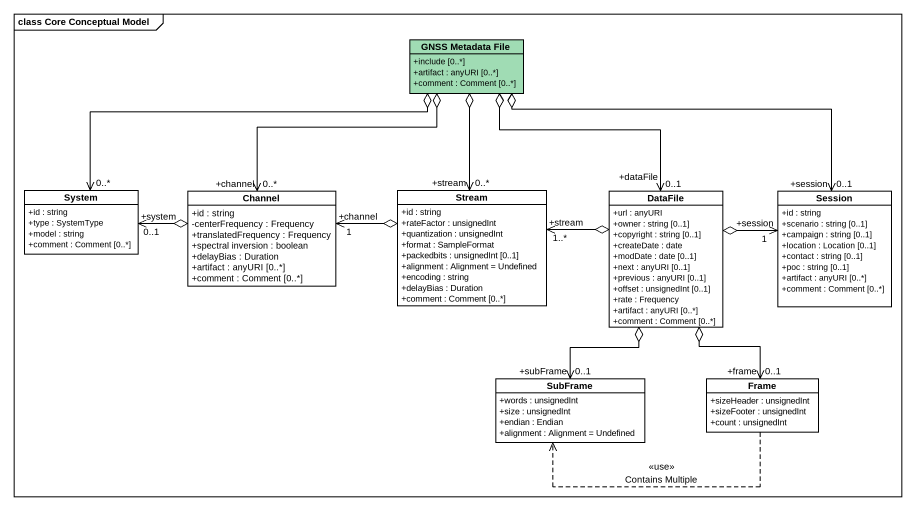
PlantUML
@startuml
mainframe class Core Conceptual Model
hide circle
hide empty members
skinparam classAttributeIconSize 0
class "GNSS Metadata File" as GNSS_Metadata_File #A0DCB4 {
  +include [0..*]
  +artifact : anyURI [0..*]
  +comment : Comment [0..*]
}
class System {
  +id : string
  +type : SystemType
  +model : string
  +comment : Comment [0..*]
}
class Channel {
  +id : string
  -centerFrequency : Frequency
  +translatedFrequency : Frequency
  +spectral inversion : boolean
  +delayBias : Duration
  +artifact : anyURI [0..*]
  +comment : Comment [0..*]
}
class Stream {
  +id : string
  +rateFactor : unsignedInt
  +quantization : unsignedInt
  +format : SampleFormat
  +packedbits : unsignedInt [0..1]
  +alignment : Alignment = Undefined
  +encoding : string
  +delayBias : Duration
  +comment : Comment [0..*]
}
class DataFile {
  +url : anyURI
  +owner : string [0..1]
  +copyright : string [0..1]
  +createDate : date
  +modDate : date [0..1]
  +next : anyURI [0..1]
  +previous : anyURI [0..1]
  +offset : unsignedInt [0..1]
  +rate : Frequency
  +artifact : anyURI [0..*]
  +comment : Comment [0..*]
}
class Session {
  +id : string
  +scenario : string [0..1]
  +campaign : string [0..1]
  +location : Location [0..1]
  +contact : string [0..1]
  +poc : string [0..1]
  +artifact : anyURI [0..*]
  +comment : Comment [0..*]
}
class SubFrame {
  +words : unsignedInt
  +size : unsignedInt
  +endian : Endian
  +alignment : Alignment = Undefined
}
class "Frame" as Frame_ {
  +sizeHeader : unsignedInt
  +sizeFooter : unsignedInt
  +count : unsignedInt
}
GNSS_Metadata_File o-left-> "0..*" System
GNSS_Metadata_File o--> "0..*\n+channel" Channel
GNSS_Metadata_File o--> "0..*\n+stream" Stream
GNSS_Metadata_File o--> "0..1\n+dataFile" DataFile
GNSS_Metadata_File o-right-> "0..1\n+session" Session
Channel o-left-> "+system\n0..1" System
Stream o-left-> "+channel\n1" Channel
DataFile o-left-> "+stream\n1..*" Stream
DataFile o-right-> "+session\n1" Session
DataFile o--> "0..1\n+subFrame" SubFrame
DataFile o--> "0..1\n+frame" Frame_
Frame_ .left.> SubFrame : <<use>>\nContains Multiple
@enduml
